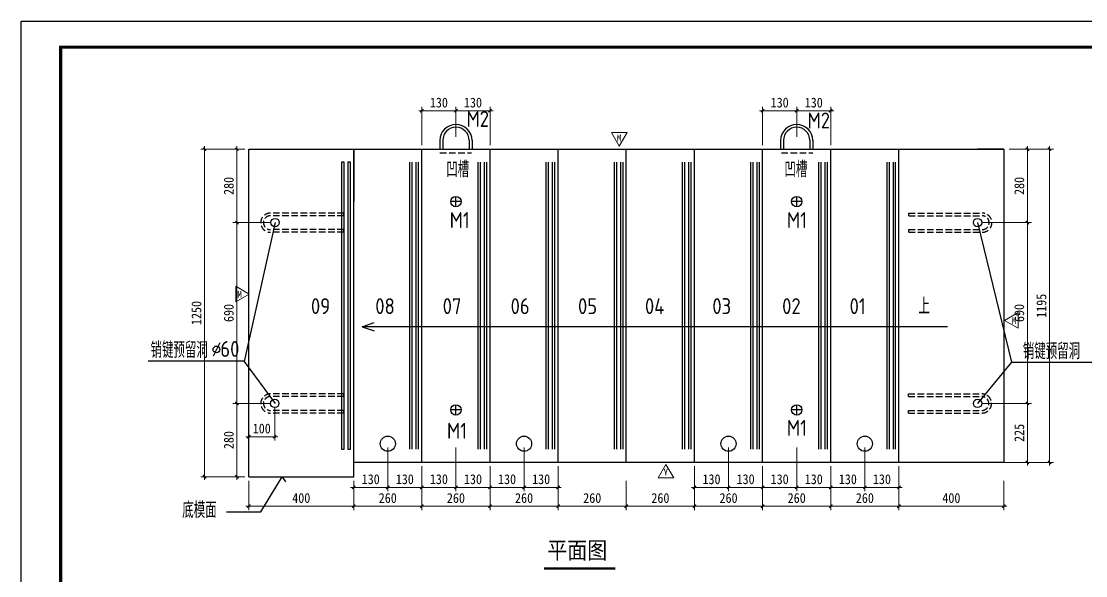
# Model space of a CAD drawing. Extents: x 102111 to 117918, y 52462 to 56917.
# Drawn here: x 102111 to 106171, y 54801 to 56917 of the extents above; entities that cross this region are included whole.
import ezdxf
from ezdxf.enums import TextEntityAlignment as Align

# ---------------------------------------------------------------- set-up
doc = ezdxf.new("R2010")
doc.units = 0
doc.header["$LTSCALE"] = 1000
doc.header["$MEASUREMENT"] = 0
doc.linetypes.add('ACAD_ISO10W100', pattern=[18, 12, -3, 0, -3])
doc.linetypes.add('DASH', pattern=[0.35, 0.25, -0.1])
for name, color, linetype in [('YZ-下划线', 1, 'ACAD_ISO10W100'), ('YZ-标题文字', 2, 'Continuous'), ('图框2', 1, 'Continuous'), ('图框线', 7, 'Continuous')]:
    doc.layers.add(name, color=color, linetype=linetype)
doc.styles.get("Standard").update_dxf_attribs({"font": 'gbenor.shx', "bigfont": 'gbcbig.shx'})
doc.styles.add('YZ-样式 1', font='', dxfattribs={"width": 0.85})
doc.styles.add('YZ-样式 2', font='simhei.ttf', dxfattribs={"width": 0.9})
doc.styles.add('图签-黑体', font='simhei.ttf')
doc.styles.get('YZ-样式 1').set_extended_font_data('SimSun')
doc.dimstyles.new('YZ-15', dxfattribs={"dimscale": 15, "dimtxt": 2.5, "dimasz": 0.8, "dimexe": 1, "dimexo": 1, "dimgap": 0.8, "dimtad": 1, "dimdec": 0, "dimzin": 1, "dimdsep": 46, "dimtxsty": 'YZ-样式 2', "dimblk": 'ARCHTICK', "dimcen": 250, "dimdle": 0.8, "dimclrd": 151, "dimclre": 151, "dimclrt": 7, "dimazin": 0, "dimtfac": 1, "dimtdec": 0, "dimtix": 1, "dimtmove": 2, "dimatfit": 2, "dimldrblk": 'ARCHTICK', "dimfxl": 20, "dimlwd": 9, "dimlwe": 9, "dimarcsym": 0})

# ---------------------------------------------------------------- blocks, each defined once
blk = doc.blocks.new('_ArchTick')
at = {"color": 0, "linetype": 'ByBlock', "const_width": 0.4}
blk.add_lwpolyline([(-0.5, -0.5), (0.5, 0.5)], dxfattribs=at)
blk = doc.blocks.new('*D225')
at = {"color": 151, "lineweight": 9, "transparency": 16777216}
for p, q in [((102933.2, 56440.7), (102933.2, 56136.7)), ((102963.6, 56428.7), (102918.2, 56428.7)), ((103063.6, 56148.7), (102918.2, 56148.7))]:
    blk.add_line(p, q, dxfattribs=at)
at = {"layer": 'Defpoints', "color": 0, "transparency": 16777216}
for p in [(102978.6, 56428.7), (102933.2, 56148.7), (103078.6, 56148.7)]:
    blk.add_point(p, dxfattribs=at)
at = {"color": 151, "lineweight": 9, "transparency": 16777216, "xscale": 12, "yscale": 12, "zscale": 12}
for p, rotation in [((102933.2, 56428.7), 90), ((102933.2, 56148.7), 270)]:
    blk.add_blockref('_ArchTick', p, dxfattribs=dict(at, rotation=rotation))
at = {"color": 7, "transparency": 16777216, "insert": (102902.3, 56288.7), "char_height": 37.5, "attachment_point": 5, "rotation": 90, "style": 'YZ-样式 2'}
blk.add_mtext('280', dxfattribs=at)
blk = doc.blocks.new('*D226')
at = {"color": 151, "lineweight": 9, "transparency": 16777216}
for p, q in [((102933.2, 55470.7), (102933.2, 55166.7)), ((103062.4, 55458.7), (102918.2, 55458.7)), ((102963.6, 55178.7), (102918.2, 55178.7))]:
    blk.add_line(p, q, dxfattribs=at)
at = {"layer": 'Defpoints', "color": 0, "transparency": 16777216}
for p in [(103077.4, 55458.7), (102933.2, 55178.7), (102978.6, 55178.7)]:
    blk.add_point(p, dxfattribs=at)
at = {"color": 151, "lineweight": 9, "transparency": 16777216, "xscale": 12, "yscale": 12, "zscale": 12}
for p, rotation in [((102933.2, 55458.7), 90), ((102933.2, 55178.7), 270)]:
    blk.add_blockref('_ArchTick', p, dxfattribs=dict(at, rotation=rotation))
at = {"color": 7, "transparency": 16777216, "insert": (102902.3, 55318.7), "char_height": 37.5, "attachment_point": 5, "rotation": 90, "style": 'YZ-样式 2'}
blk.add_mtext('280', dxfattribs=at)
blk = doc.blocks.new('*D201')
at = {"color": 151, "lineweight": 9, "transparency": 16777216}
for p, q in [((102933.2, 56160.7), (102933.2, 55446.7)), ((103063.6, 56148.7), (102918.2, 56148.7)), ((103062.4, 55458.7), (102918.2, 55458.7))]:
    blk.add_line(p, q, dxfattribs=at)
at = {"layer": 'Defpoints', "color": 0, "transparency": 16777216}
for p in [(103078.6, 56148.7), (102933.2, 55458.7), (103077.4, 55458.7)]:
    blk.add_point(p, dxfattribs=at)
at = {"color": 151, "lineweight": 9, "transparency": 16777216, "xscale": 12, "yscale": 12, "zscale": 12}
for p, rotation in [((102933.2, 56148.7), 90), ((102933.2, 55458.7), 270)]:
    blk.add_blockref('_ArchTick', p, dxfattribs=dict(at, rotation=rotation))
at = {"color": 7, "transparency": 16777216, "insert": (102902.3, 55803.7), "char_height": 37.5, "attachment_point": 5, "rotation": 90, "style": 'YZ-样式 2'}
blk.add_mtext('690', dxfattribs=at)
blk = doc.blocks.new('*D202')
at = {"color": 151, "lineweight": 9, "transparency": 16777216}
for p, q in [((102809.9, 56440.7), (102809.9, 55166.7)), ((102963.6, 56428.7), (102794.9, 56428.7)), ((102963.6, 55178.7), (102794.9, 55178.7))]:
    blk.add_line(p, q, dxfattribs=at)
at = {"layer": 'Defpoints', "color": 0, "transparency": 16777216}
for p in [(102978.6, 56428.7), (102809.9, 55178.7), (102978.6, 55178.7)]:
    blk.add_point(p, dxfattribs=at)
at = {"color": 151, "lineweight": 9, "transparency": 16777216, "xscale": 12, "yscale": 12, "zscale": 12}
for p, rotation in [((102809.9, 56428.7), 90), ((102809.9, 55178.7), 270)]:
    blk.add_blockref('_ArchTick', p, dxfattribs=dict(at, rotation=rotation))
at = {"color": 7, "transparency": 16777216, "insert": (102778.9, 55803.7), "char_height": 37.5, "attachment_point": 5, "rotation": 90, "style": 'YZ-样式 2'}
blk.add_mtext('1250', dxfattribs=at)
blk = doc.blocks.new('*D227')
at = {"color": 151, "lineweight": 9, "transparency": 16777216}
for p, q in [((102978.6, 55443.7), (102978.6, 55316.7)), ((103077.4, 55443.7), (103077.4, 55316.7)), ((103089.4, 55331.7), (102966.6, 55331.7))]:
    blk.add_line(p, q, dxfattribs=at)
at = {"layer": 'Defpoints', "color": 0, "transparency": 16777216}
for p in [(102978.6, 55458.7), (103077.4, 55458.7), (102978.6, 55331.7)]:
    blk.add_point(p, dxfattribs=at)
at = {"color": 151, "lineweight": 9, "transparency": 16777216, "xscale": 12, "yscale": 12, "zscale": 12, "rotation": 180}
blk.add_blockref('_ArchTick', (102978.6, 55331.7), dxfattribs=at)
at = {"color": 151, "lineweight": 9, "transparency": 16777216, "xscale": 12, "yscale": 12, "zscale": 12}
blk.add_blockref('_ArchTick', (103077.4, 55331.7), dxfattribs=at)
at = {"color": 7, "transparency": 16777216, "insert": (103028, 55362.7), "char_height": 37.5, "attachment_point": 5, "style": 'YZ-样式 2'}
blk.add_mtext('100', dxfattribs=at)
blk = doc.blocks.new('*D203')
at = {"color": 151, "lineweight": 9, "transparency": 16777216}
for p, q in [((105458.6, 55163.7), (105458.6, 55051.5)), ((105858.6, 55163.7), (105858.6, 55051.5)), ((105870.6, 55066.5), (105446.6, 55066.5))]:
    blk.add_line(p, q, dxfattribs=at)
at = {"layer": 'Defpoints', "color": 0, "transparency": 16777216}
for p in [(105458.6, 55178.7), (105858.6, 55178.7), (105458.6, 55066.5)]:
    blk.add_point(p, dxfattribs=at)
at = {"color": 151, "lineweight": 9, "transparency": 16777216, "xscale": 12, "yscale": 12, "zscale": 12, "rotation": 180}
blk.add_blockref('_ArchTick', (105458.6, 55066.5), dxfattribs=at)
at = {"color": 151, "lineweight": 9, "transparency": 16777216, "xscale": 12, "yscale": 12, "zscale": 12}
blk.add_blockref('_ArchTick', (105858.6, 55066.5), dxfattribs=at)
at = {"color": 7, "transparency": 16777216, "insert": (105658.6, 55097.5), "char_height": 37.5, "attachment_point": 5, "style": 'YZ-样式 2'}
blk.add_mtext('400', dxfattribs=at)
blk = doc.blocks.new('*D204')
at = {"color": 151, "lineweight": 9, "transparency": 16777216}
for p, q in [((105198.6, 55163.7), (105198.6, 55051.5)), ((105458.6, 55163.7), (105458.6, 55051.5)), ((105470.6, 55066.5), (105186.6, 55066.5))]:
    blk.add_line(p, q, dxfattribs=at)
at = {"layer": 'Defpoints', "color": 0, "transparency": 16777216}
for p in [(105198.6, 55178.7), (105458.6, 55178.7), (105198.6, 55066.5)]:
    blk.add_point(p, dxfattribs=at)
at = {"color": 151, "lineweight": 9, "transparency": 16777216, "xscale": 12, "yscale": 12, "zscale": 12, "rotation": 180}
blk.add_blockref('_ArchTick', (105198.6, 55066.5), dxfattribs=at)
at = {"color": 151, "lineweight": 9, "transparency": 16777216, "xscale": 12, "yscale": 12, "zscale": 12}
blk.add_blockref('_ArchTick', (105458.6, 55066.5), dxfattribs=at)
at = {"color": 7, "transparency": 16777216, "insert": (105328.6, 55097.5), "char_height": 37.5, "attachment_point": 5, "style": 'YZ-样式 2'}
blk.add_mtext('260', dxfattribs=at)
blk = doc.blocks.new('*D205')
at = {"color": 151, "lineweight": 9, "transparency": 16777216}
for p, q in [((104938.6, 55163.7), (104938.6, 55051.5)), ((105198.6, 55163.7), (105198.6, 55051.5)), ((105210.6, 55066.5), (104926.6, 55066.5))]:
    blk.add_line(p, q, dxfattribs=at)
at = {"layer": 'Defpoints', "color": 0, "transparency": 16777216}
for p in [(104938.6, 55178.7), (105198.6, 55178.7), (104938.6, 55066.5)]:
    blk.add_point(p, dxfattribs=at)
at = {"color": 151, "lineweight": 9, "transparency": 16777216, "xscale": 12, "yscale": 12, "zscale": 12, "rotation": 180}
blk.add_blockref('_ArchTick', (104938.6, 55066.5), dxfattribs=at)
at = {"color": 151, "lineweight": 9, "transparency": 16777216, "xscale": 12, "yscale": 12, "zscale": 12}
blk.add_blockref('_ArchTick', (105198.6, 55066.5), dxfattribs=at)
at = {"color": 7, "transparency": 16777216, "insert": (105068.6, 55097.5), "char_height": 37.5, "attachment_point": 5, "style": 'YZ-样式 2'}
blk.add_mtext('260', dxfattribs=at)
blk = doc.blocks.new('*D206')
at = {"color": 151, "lineweight": 9, "transparency": 16777216}
for p, q in [((104678.6, 55163.7), (104678.6, 55051.5)), ((104938.6, 55163.7), (104938.6, 55051.5)), ((104950.6, 55066.5), (104666.6, 55066.5))]:
    blk.add_line(p, q, dxfattribs=at)
at = {"layer": 'Defpoints', "color": 0, "transparency": 16777216}
for p in [(104678.6, 55178.7), (104938.6, 55178.7), (104678.6, 55066.5)]:
    blk.add_point(p, dxfattribs=at)
at = {"color": 151, "lineweight": 9, "transparency": 16777216, "xscale": 12, "yscale": 12, "zscale": 12, "rotation": 180}
blk.add_blockref('_ArchTick', (104678.6, 55066.5), dxfattribs=at)
at = {"color": 151, "lineweight": 9, "transparency": 16777216, "xscale": 12, "yscale": 12, "zscale": 12}
blk.add_blockref('_ArchTick', (104938.6, 55066.5), dxfattribs=at)
at = {"color": 7, "transparency": 16777216, "insert": (104808.6, 55097.5), "char_height": 37.5, "attachment_point": 5, "style": 'YZ-样式 2'}
blk.add_mtext('260', dxfattribs=at)
blk = doc.blocks.new('*D207')
at = {"color": 151, "lineweight": 9, "transparency": 16777216}
for p, q in [((104418.6, 55163.7), (104418.6, 55051.5)), ((104678.6, 55163.7), (104678.6, 55051.5)), ((104690.6, 55066.5), (104406.6, 55066.5))]:
    blk.add_line(p, q, dxfattribs=at)
at = {"layer": 'Defpoints', "color": 0, "transparency": 16777216}
for p in [(104418.6, 55178.7), (104678.6, 55178.7), (104418.6, 55066.5)]:
    blk.add_point(p, dxfattribs=at)
at = {"color": 151, "lineweight": 9, "transparency": 16777216, "xscale": 12, "yscale": 12, "zscale": 12, "rotation": 180}
blk.add_blockref('_ArchTick', (104418.6, 55066.5), dxfattribs=at)
at = {"color": 151, "lineweight": 9, "transparency": 16777216, "xscale": 12, "yscale": 12, "zscale": 12}
blk.add_blockref('_ArchTick', (104678.6, 55066.5), dxfattribs=at)
at = {"color": 7, "transparency": 16777216, "insert": (104548.6, 55097.5), "char_height": 37.5, "attachment_point": 5, "style": 'YZ-样式 2'}
blk.add_mtext('260', dxfattribs=at)
blk = doc.blocks.new('*D208')
at = {"color": 151, "lineweight": 9, "transparency": 16777216}
for p, q in [((104158.6, 55163.7), (104158.6, 55051.5)), ((104418.6, 55163.7), (104418.6, 55051.5)), ((104430.6, 55066.5), (104146.6, 55066.5))]:
    blk.add_line(p, q, dxfattribs=at)
at = {"layer": 'Defpoints', "color": 0, "transparency": 16777216}
for p in [(104158.6, 55178.7), (104418.6, 55178.7), (104158.6, 55066.5)]:
    blk.add_point(p, dxfattribs=at)
at = {"color": 151, "lineweight": 9, "transparency": 16777216, "xscale": 12, "yscale": 12, "zscale": 12, "rotation": 180}
blk.add_blockref('_ArchTick', (104158.6, 55066.5), dxfattribs=at)
at = {"color": 151, "lineweight": 9, "transparency": 16777216, "xscale": 12, "yscale": 12, "zscale": 12}
blk.add_blockref('_ArchTick', (104418.6, 55066.5), dxfattribs=at)
at = {"color": 7, "transparency": 16777216, "insert": (104288.6, 55097.5), "char_height": 37.5, "attachment_point": 5, "style": 'YZ-样式 2'}
blk.add_mtext('260', dxfattribs=at)
blk = doc.blocks.new('*D209')
at = {"color": 151, "lineweight": 9, "transparency": 16777216}
for p, q in [((103898.6, 55163.7), (103898.6, 55051.5)), ((104158.6, 55163.7), (104158.6, 55051.5)), ((104170.6, 55066.5), (103886.6, 55066.5))]:
    blk.add_line(p, q, dxfattribs=at)
at = {"layer": 'Defpoints', "color": 0, "transparency": 16777216}
for p in [(103898.6, 55178.7), (104158.6, 55178.7), (103898.6, 55066.5)]:
    blk.add_point(p, dxfattribs=at)
at = {"color": 151, "lineweight": 9, "transparency": 16777216, "xscale": 12, "yscale": 12, "zscale": 12, "rotation": 180}
blk.add_blockref('_ArchTick', (103898.6, 55066.5), dxfattribs=at)
at = {"color": 151, "lineweight": 9, "transparency": 16777216, "xscale": 12, "yscale": 12, "zscale": 12}
blk.add_blockref('_ArchTick', (104158.6, 55066.5), dxfattribs=at)
at = {"color": 7, "transparency": 16777216, "insert": (104028.6, 55097.5), "char_height": 37.5, "attachment_point": 5, "style": 'YZ-样式 2'}
blk.add_mtext('260', dxfattribs=at)
blk = doc.blocks.new('*D210')
at = {"color": 151, "lineweight": 9, "transparency": 16777216}
for p, q in [((103638.6, 55163.7), (103638.6, 55051.5)), ((103898.6, 55163.7), (103898.6, 55051.5)), ((103910.6, 55066.5), (103626.6, 55066.5))]:
    blk.add_line(p, q, dxfattribs=at)
at = {"layer": 'Defpoints', "color": 0, "transparency": 16777216}
for p in [(103638.6, 55178.7), (103898.6, 55178.7), (103638.6, 55066.5)]:
    blk.add_point(p, dxfattribs=at)
at = {"color": 151, "lineweight": 9, "transparency": 16777216, "xscale": 12, "yscale": 12, "zscale": 12, "rotation": 180}
blk.add_blockref('_ArchTick', (103638.6, 55066.5), dxfattribs=at)
at = {"color": 151, "lineweight": 9, "transparency": 16777216, "xscale": 12, "yscale": 12, "zscale": 12}
blk.add_blockref('_ArchTick', (103898.6, 55066.5), dxfattribs=at)
at = {"color": 7, "transparency": 16777216, "insert": (103768.6, 55097.5), "char_height": 37.5, "attachment_point": 5, "style": 'YZ-样式 2'}
blk.add_mtext('260', dxfattribs=at)
blk = doc.blocks.new('*D211')
at = {"color": 151, "lineweight": 9, "transparency": 16777216}
for p, q in [((103378.6, 55163.7), (103378.6, 55051.5)), ((103638.6, 55163.7), (103638.6, 55051.5)), ((103650.6, 55066.5), (103366.6, 55066.5))]:
    blk.add_line(p, q, dxfattribs=at)
at = {"layer": 'Defpoints', "color": 0, "transparency": 16777216}
for p in [(103378.6, 55178.7), (103638.6, 55178.7), (103378.6, 55066.5)]:
    blk.add_point(p, dxfattribs=at)
at = {"color": 151, "lineweight": 9, "transparency": 16777216, "xscale": 12, "yscale": 12, "zscale": 12, "rotation": 180}
blk.add_blockref('_ArchTick', (103378.6, 55066.5), dxfattribs=at)
at = {"color": 151, "lineweight": 9, "transparency": 16777216, "xscale": 12, "yscale": 12, "zscale": 12}
blk.add_blockref('_ArchTick', (103638.6, 55066.5), dxfattribs=at)
at = {"color": 7, "transparency": 16777216, "insert": (103508.6, 55097.5), "char_height": 37.5, "attachment_point": 5, "style": 'YZ-样式 2'}
blk.add_mtext('260', dxfattribs=at)
blk = doc.blocks.new('*D212')
at = {"color": 151, "lineweight": 9, "transparency": 16777216}
for p, q in [((102978.6, 55163.7), (102978.6, 55051.5)), ((103378.6, 55163.7), (103378.6, 55051.5)), ((103390.6, 55066.5), (102966.6, 55066.5))]:
    blk.add_line(p, q, dxfattribs=at)
at = {"layer": 'Defpoints', "color": 0, "transparency": 16777216}
for p in [(102978.6, 55178.7), (103378.6, 55178.7), (102978.6, 55066.5)]:
    blk.add_point(p, dxfattribs=at)
at = {"color": 151, "lineweight": 9, "transparency": 16777216, "xscale": 12, "yscale": 12, "zscale": 12, "rotation": 180}
blk.add_blockref('_ArchTick', (102978.6, 55066.5), dxfattribs=at)
at = {"color": 151, "lineweight": 9, "transparency": 16777216, "xscale": 12, "yscale": 12, "zscale": 12}
blk.add_blockref('_ArchTick', (103378.6, 55066.5), dxfattribs=at)
at = {"color": 7, "transparency": 16777216, "insert": (103178.6, 55097.5), "char_height": 37.5, "attachment_point": 5, "style": 'YZ-样式 2'}
blk.add_mtext('400', dxfattribs=at)
blk = doc.blocks.new('*D228')
at = {"color": 151, "lineweight": 9, "transparency": 16777216}
for p, q in [((103508.6, 55289.9), (103508.6, 55123.3)), ((103378.6, 55163.7), (103378.6, 55123.3)), ((103366.6, 55138.3), (103520.6, 55138.3))]:
    blk.add_line(p, q, dxfattribs=at)
at = {"layer": 'Defpoints', "color": 0, "transparency": 16777216}
for p in [(103508.6, 55304.9), (103378.6, 55178.7), (103508.6, 55138.3)]:
    blk.add_point(p, dxfattribs=at)
at = {"color": 151, "lineweight": 9, "transparency": 16777216, "xscale": 12, "yscale": 12, "zscale": 12, "rotation": 180}
blk.add_blockref('_ArchTick', (103378.6, 55138.3), dxfattribs=at)
at = {"color": 151, "lineweight": 9, "transparency": 16777216, "xscale": 12, "yscale": 12, "zscale": 12}
blk.add_blockref('_ArchTick', (103508.6, 55138.3), dxfattribs=at)
at = {"color": 7, "transparency": 16777216, "insert": (103443.6, 55169.2), "char_height": 37.5, "attachment_point": 5, "style": 'YZ-样式 2'}
blk.add_mtext('130', dxfattribs=at)
blk = doc.blocks.new('*D229')
at = {"color": 151, "lineweight": 9, "transparency": 16777216}
for p, q in [((103508.6, 55289.9), (103508.6, 55123.3)), ((103638.6, 55218.7), (103638.6, 55123.3)), ((103496.6, 55138.3), (103650.6, 55138.3))]:
    blk.add_line(p, q, dxfattribs=at)
at = {"layer": 'Defpoints', "color": 0, "transparency": 16777216}
for p in [(103508.6, 55304.9), (103638.6, 55233.7), (103638.6, 55138.3)]:
    blk.add_point(p, dxfattribs=at)
at = {"color": 151, "lineweight": 9, "transparency": 16777216, "xscale": 12, "yscale": 12, "zscale": 12, "rotation": 180}
blk.add_blockref('_ArchTick', (103508.6, 55138.3), dxfattribs=at)
at = {"color": 151, "lineweight": 9, "transparency": 16777216, "xscale": 12, "yscale": 12, "zscale": 12}
blk.add_blockref('_ArchTick', (103638.6, 55138.3), dxfattribs=at)
at = {"color": 7, "transparency": 16777216, "insert": (103573.6, 55169.2), "char_height": 37.5, "attachment_point": 5, "style": 'YZ-样式 2'}
blk.add_mtext('130', dxfattribs=at)
blk = doc.blocks.new('*D213')
at = {"color": 151, "lineweight": 9, "transparency": 16777216}
for p, q in [((103768.6, 55289.9), (103768.6, 55123.3)), ((103638.6, 55218.7), (103638.6, 55123.3)), ((103626.6, 55138.3), (103780.6, 55138.3))]:
    blk.add_line(p, q, dxfattribs=at)
at = {"layer": 'Defpoints', "color": 0, "transparency": 16777216}
for p in [(103768.6, 55304.9), (103638.6, 55233.7), (103768.6, 55138.3)]:
    blk.add_point(p, dxfattribs=at)
at = {"color": 151, "lineweight": 9, "transparency": 16777216, "xscale": 12, "yscale": 12, "zscale": 12, "rotation": 180}
blk.add_blockref('_ArchTick', (103638.6, 55138.3), dxfattribs=at)
at = {"color": 151, "lineweight": 9, "transparency": 16777216, "xscale": 12, "yscale": 12, "zscale": 12}
blk.add_blockref('_ArchTick', (103768.6, 55138.3), dxfattribs=at)
at = {"color": 7, "transparency": 16777216, "insert": (103703.6, 55169.2), "char_height": 37.5, "attachment_point": 5, "style": 'YZ-样式 2'}
blk.add_mtext('130', dxfattribs=at)
blk = doc.blocks.new('*D214')
at = {"color": 151, "lineweight": 9, "transparency": 16777216}
for p, q in [((103768.6, 55289.9), (103768.6, 55123.3)), ((103898.6, 55218.7), (103898.6, 55123.3)), ((103756.6, 55138.3), (103910.6, 55138.3))]:
    blk.add_line(p, q, dxfattribs=at)
at = {"layer": 'Defpoints', "color": 0, "transparency": 16777216}
for p in [(103768.6, 55304.9), (103898.6, 55233.7), (103898.6, 55138.3)]:
    blk.add_point(p, dxfattribs=at)
at = {"color": 151, "lineweight": 9, "transparency": 16777216, "xscale": 12, "yscale": 12, "zscale": 12, "rotation": 180}
blk.add_blockref('_ArchTick', (103768.6, 55138.3), dxfattribs=at)
at = {"color": 151, "lineweight": 9, "transparency": 16777216, "xscale": 12, "yscale": 12, "zscale": 12}
blk.add_blockref('_ArchTick', (103898.6, 55138.3), dxfattribs=at)
at = {"color": 7, "transparency": 16777216, "insert": (103833.6, 55169.2), "char_height": 37.5, "attachment_point": 5, "style": 'YZ-样式 2'}
blk.add_mtext('130', dxfattribs=at)
blk = doc.blocks.new('*D215')
at = {"color": 151, "lineweight": 9, "transparency": 16777216}
for p, q in [((104028.6, 55289.9), (104028.6, 55123.3)), ((103898.6, 55218.7), (103898.6, 55123.3)), ((103886.6, 55138.3), (104040.6, 55138.3))]:
    blk.add_line(p, q, dxfattribs=at)
at = {"layer": 'Defpoints', "color": 0, "transparency": 16777216}
for p in [(104028.6, 55304.9), (103898.6, 55233.7), (104028.6, 55138.3)]:
    blk.add_point(p, dxfattribs=at)
at = {"color": 151, "lineweight": 9, "transparency": 16777216, "xscale": 12, "yscale": 12, "zscale": 12, "rotation": 180}
blk.add_blockref('_ArchTick', (103898.6, 55138.3), dxfattribs=at)
at = {"color": 151, "lineweight": 9, "transparency": 16777216, "xscale": 12, "yscale": 12, "zscale": 12}
blk.add_blockref('_ArchTick', (104028.6, 55138.3), dxfattribs=at)
at = {"color": 7, "transparency": 16777216, "insert": (103963.6, 55169.2), "char_height": 37.5, "attachment_point": 5, "style": 'YZ-样式 2'}
blk.add_mtext('130', dxfattribs=at)
blk = doc.blocks.new('*D216')
at = {"color": 151, "lineweight": 9, "transparency": 16777216}
for p, q in [((104028.6, 55289.9), (104028.6, 55123.3)), ((104158.6, 55218.7), (104158.6, 55123.3)), ((104016.6, 55138.3), (104170.6, 55138.3))]:
    blk.add_line(p, q, dxfattribs=at)
at = {"layer": 'Defpoints', "color": 0, "transparency": 16777216}
for p in [(104028.6, 55304.9), (104158.6, 55233.7), (104158.6, 55138.3)]:
    blk.add_point(p, dxfattribs=at)
at = {"color": 151, "lineweight": 9, "transparency": 16777216, "xscale": 12, "yscale": 12, "zscale": 12, "rotation": 180}
blk.add_blockref('_ArchTick', (104028.6, 55138.3), dxfattribs=at)
at = {"color": 151, "lineweight": 9, "transparency": 16777216, "xscale": 12, "yscale": 12, "zscale": 12}
blk.add_blockref('_ArchTick', (104158.6, 55138.3), dxfattribs=at)
at = {"color": 7, "transparency": 16777216, "insert": (104093.6, 55169.2), "char_height": 37.5, "attachment_point": 5, "style": 'YZ-样式 2'}
blk.add_mtext('130', dxfattribs=at)
blk = doc.blocks.new('*D217')
at = {"color": 151, "lineweight": 9, "transparency": 16777216}
for p, q in [((104808.6, 55289.9), (104808.6, 55123.3)), ((104678.6, 55218.7), (104678.6, 55123.3)), ((104666.6, 55138.3), (104820.6, 55138.3))]:
    blk.add_line(p, q, dxfattribs=at)
at = {"layer": 'Defpoints', "color": 0, "transparency": 16777216}
for p in [(104808.6, 55304.9), (104678.6, 55233.7), (104808.6, 55138.3)]:
    blk.add_point(p, dxfattribs=at)
at = {"color": 151, "lineweight": 9, "transparency": 16777216, "xscale": 12, "yscale": 12, "zscale": 12, "rotation": 180}
blk.add_blockref('_ArchTick', (104678.6, 55138.3), dxfattribs=at)
at = {"color": 151, "lineweight": 9, "transparency": 16777216, "xscale": 12, "yscale": 12, "zscale": 12}
blk.add_blockref('_ArchTick', (104808.6, 55138.3), dxfattribs=at)
at = {"color": 7, "transparency": 16777216, "insert": (104743.6, 55169.2), "char_height": 37.5, "attachment_point": 5, "style": 'YZ-样式 2'}
blk.add_mtext('130', dxfattribs=at)
blk = doc.blocks.new('*D218')
at = {"color": 151, "lineweight": 9, "transparency": 16777216}
for p, q in [((104808.6, 55289.9), (104808.6, 55123.3)), ((104938.6, 55218.7), (104938.6, 55123.3)), ((104796.6, 55138.3), (104950.6, 55138.3))]:
    blk.add_line(p, q, dxfattribs=at)
at = {"layer": 'Defpoints', "color": 0, "transparency": 16777216}
for p in [(104808.6, 55304.9), (104938.6, 55233.7), (104938.6, 55138.3)]:
    blk.add_point(p, dxfattribs=at)
at = {"color": 151, "lineweight": 9, "transparency": 16777216, "xscale": 12, "yscale": 12, "zscale": 12, "rotation": 180}
blk.add_blockref('_ArchTick', (104808.6, 55138.3), dxfattribs=at)
at = {"color": 151, "lineweight": 9, "transparency": 16777216, "xscale": 12, "yscale": 12, "zscale": 12}
blk.add_blockref('_ArchTick', (104938.6, 55138.3), dxfattribs=at)
at = {"color": 7, "transparency": 16777216, "insert": (104873.6, 55169.2), "char_height": 37.5, "attachment_point": 5, "style": 'YZ-样式 2'}
blk.add_mtext('130', dxfattribs=at)
blk = doc.blocks.new('*D219')
at = {"color": 151, "lineweight": 9, "transparency": 16777216}
for p, q in [((105068.6, 55289.9), (105068.6, 55123.3)), ((104938.6, 55218.7), (104938.6, 55123.3)), ((104926.6, 55138.3), (105080.6, 55138.3))]:
    blk.add_line(p, q, dxfattribs=at)
at = {"layer": 'Defpoints', "color": 0, "transparency": 16777216}
for p in [(105068.6, 55304.9), (104938.6, 55233.7), (105068.6, 55138.3)]:
    blk.add_point(p, dxfattribs=at)
at = {"color": 151, "lineweight": 9, "transparency": 16777216, "xscale": 12, "yscale": 12, "zscale": 12, "rotation": 180}
blk.add_blockref('_ArchTick', (104938.6, 55138.3), dxfattribs=at)
at = {"color": 151, "lineweight": 9, "transparency": 16777216, "xscale": 12, "yscale": 12, "zscale": 12}
blk.add_blockref('_ArchTick', (105068.6, 55138.3), dxfattribs=at)
at = {"color": 7, "transparency": 16777216, "insert": (105003.6, 55169.2), "char_height": 37.5, "attachment_point": 5, "style": 'YZ-样式 2'}
blk.add_mtext('130', dxfattribs=at)
blk = doc.blocks.new('*D220')
at = {"color": 151, "lineweight": 9, "transparency": 16777216}
for p, q in [((105068.6, 55289.9), (105068.6, 55123.3)), ((105198.6, 55218.7), (105198.6, 55123.3)), ((105056.6, 55138.3), (105210.6, 55138.3))]:
    blk.add_line(p, q, dxfattribs=at)
at = {"layer": 'Defpoints', "color": 0, "transparency": 16777216}
for p in [(105068.6, 55304.9), (105198.6, 55233.7), (105198.6, 55138.3)]:
    blk.add_point(p, dxfattribs=at)
at = {"color": 151, "lineweight": 9, "transparency": 16777216, "xscale": 12, "yscale": 12, "zscale": 12, "rotation": 180}
blk.add_blockref('_ArchTick', (105068.6, 55138.3), dxfattribs=at)
at = {"color": 151, "lineweight": 9, "transparency": 16777216, "xscale": 12, "yscale": 12, "zscale": 12}
blk.add_blockref('_ArchTick', (105198.6, 55138.3), dxfattribs=at)
at = {"color": 7, "transparency": 16777216, "insert": (105133.6, 55169.2), "char_height": 37.5, "attachment_point": 5, "style": 'YZ-样式 2'}
blk.add_mtext('130', dxfattribs=at)
blk = doc.blocks.new('*D221')
at = {"color": 151, "lineweight": 9, "transparency": 16777216}
for p, q in [((105328.6, 55289.9), (105328.6, 55123.3)), ((105198.6, 55218.7), (105198.6, 55123.3)), ((105186.6, 55138.3), (105340.6, 55138.3))]:
    blk.add_line(p, q, dxfattribs=at)
at = {"layer": 'Defpoints', "color": 0, "transparency": 16777216}
for p in [(105328.6, 55304.9), (105198.6, 55233.7), (105328.6, 55138.3)]:
    blk.add_point(p, dxfattribs=at)
at = {"color": 151, "lineweight": 9, "transparency": 16777216, "xscale": 12, "yscale": 12, "zscale": 12, "rotation": 180}
blk.add_blockref('_ArchTick', (105198.6, 55138.3), dxfattribs=at)
at = {"color": 151, "lineweight": 9, "transparency": 16777216, "xscale": 12, "yscale": 12, "zscale": 12}
blk.add_blockref('_ArchTick', (105328.6, 55138.3), dxfattribs=at)
at = {"color": 7, "transparency": 16777216, "insert": (105263.6, 55169.2), "char_height": 37.5, "attachment_point": 5, "style": 'YZ-样式 2'}
blk.add_mtext('130', dxfattribs=at)
blk = doc.blocks.new('*D222')
at = {"color": 151, "lineweight": 9, "transparency": 16777216}
for p, q in [((105328.6, 55289.9), (105328.6, 55123.3)), ((105458.6, 55218.7), (105458.6, 55123.3)), ((105316.6, 55138.3), (105470.6, 55138.3))]:
    blk.add_line(p, q, dxfattribs=at)
at = {"layer": 'Defpoints', "color": 0, "transparency": 16777216}
for p in [(105328.6, 55304.9), (105458.6, 55233.7), (105458.6, 55138.3)]:
    blk.add_point(p, dxfattribs=at)
at = {"color": 151, "lineweight": 9, "transparency": 16777216, "xscale": 12, "yscale": 12, "zscale": 12, "rotation": 180}
blk.add_blockref('_ArchTick', (105328.6, 55138.3), dxfattribs=at)
at = {"color": 151, "lineweight": 9, "transparency": 16777216, "xscale": 12, "yscale": 12, "zscale": 12}
blk.add_blockref('_ArchTick', (105458.6, 55138.3), dxfattribs=at)
at = {"color": 7, "transparency": 16777216, "insert": (105393.6, 55169.2), "char_height": 37.5, "attachment_point": 5, "style": 'YZ-样式 2'}
blk.add_mtext('130', dxfattribs=at)
blk = doc.blocks.new('*D230')
at = {"color": 151, "lineweight": 9, "transparency": 16777216}
for p, q in [((103780.6, 56575.6), (103626.6, 56575.6)), ((103638.6, 56443.7), (103638.6, 56590.6)), ((103768.6, 56477.7), (103768.6, 56590.6))]:
    blk.add_line(p, q, dxfattribs=at)
at = {"layer": 'Defpoints', "color": 0, "transparency": 16777216}
for p in [(103638.6, 56575.6), (103768.6, 56462.7), (103638.6, 56428.7)]:
    blk.add_point(p, dxfattribs=at)
at = {"color": 151, "lineweight": 9, "transparency": 16777216, "xscale": 12, "yscale": 12, "zscale": 12, "rotation": 180}
blk.add_blockref('_ArchTick', (103638.6, 56575.6), dxfattribs=at)
at = {"color": 151, "lineweight": 9, "transparency": 16777216, "xscale": 12, "yscale": 12, "zscale": 12}
blk.add_blockref('_ArchTick', (103768.6, 56575.6), dxfattribs=at)
at = {"color": 7, "transparency": 16777216, "insert": (103703.6, 56606.5), "char_height": 37.5, "attachment_point": 5, "style": 'YZ-样式 2'}
blk.add_mtext('130', dxfattribs=at)
blk = doc.blocks.new('*D231')
at = {"color": 151, "lineweight": 9, "transparency": 16777216}
for p, q in [((103756.6, 56575.6), (103910.6, 56575.6)), ((103768.6, 56475.6), (103768.6, 56590.6)), ((103898.6, 56443.7), (103898.6, 56590.6))]:
    blk.add_line(p, q, dxfattribs=at)
at = {"layer": 'Defpoints', "color": 0, "transparency": 16777216}
for p in [(103898.6, 56575.6), (103768.6, 56460.6), (103898.6, 56428.7)]:
    blk.add_point(p, dxfattribs=at)
at = {"color": 151, "lineweight": 9, "transparency": 16777216, "xscale": 12, "yscale": 12, "zscale": 12, "rotation": 180}
blk.add_blockref('_ArchTick', (103768.6, 56575.6), dxfattribs=at)
at = {"color": 151, "lineweight": 9, "transparency": 16777216, "xscale": 12, "yscale": 12, "zscale": 12}
blk.add_blockref('_ArchTick', (103898.6, 56575.6), dxfattribs=at)
at = {"color": 7, "transparency": 16777216, "insert": (103833.6, 56606.5), "char_height": 37.5, "attachment_point": 5, "style": 'YZ-样式 2'}
blk.add_mtext('130', dxfattribs=at)
blk = doc.blocks.new('*D223')
at = {"color": 151, "lineweight": 9, "transparency": 16777216}
for p, q in [((105080.6, 56575.6), (104926.6, 56575.6)), ((104938.6, 56443.7), (104938.6, 56590.6)), ((105068.6, 56477.7), (105068.6, 56590.6))]:
    blk.add_line(p, q, dxfattribs=at)
at = {"layer": 'Defpoints', "color": 0, "transparency": 16777216}
for p in [(104938.6, 56575.6), (105068.6, 56462.7), (104938.6, 56428.7)]:
    blk.add_point(p, dxfattribs=at)
at = {"color": 151, "lineweight": 9, "transparency": 16777216, "xscale": 12, "yscale": 12, "zscale": 12, "rotation": 180}
blk.add_blockref('_ArchTick', (104938.6, 56575.6), dxfattribs=at)
at = {"color": 151, "lineweight": 9, "transparency": 16777216, "xscale": 12, "yscale": 12, "zscale": 12}
blk.add_blockref('_ArchTick', (105068.6, 56575.6), dxfattribs=at)
at = {"color": 7, "transparency": 16777216, "insert": (105003.6, 56606.5), "char_height": 37.5, "attachment_point": 5, "style": 'YZ-样式 2'}
blk.add_mtext('130', dxfattribs=at)
blk = doc.blocks.new('*D224')
at = {"color": 151, "lineweight": 9, "transparency": 16777216}
for p, q in [((105056.6, 56575.6), (105210.6, 56575.6)), ((105068.6, 56475.6), (105068.6, 56590.6)), ((105198.6, 56443.7), (105198.6, 56590.6))]:
    blk.add_line(p, q, dxfattribs=at)
at = {"layer": 'Defpoints', "color": 0, "transparency": 16777216}
for p in [(105198.6, 56575.6), (105068.6, 56460.6), (105198.6, 56428.7)]:
    blk.add_point(p, dxfattribs=at)
at = {"color": 151, "lineweight": 9, "transparency": 16777216, "xscale": 12, "yscale": 12, "zscale": 12, "rotation": 180}
blk.add_blockref('_ArchTick', (105068.6, 56575.6), dxfattribs=at)
at = {"color": 151, "lineweight": 9, "transparency": 16777216, "xscale": 12, "yscale": 12, "zscale": 12}
blk.add_blockref('_ArchTick', (105198.6, 56575.6), dxfattribs=at)
at = {"color": 7, "transparency": 16777216, "insert": (105133.6, 56606.5), "char_height": 37.5, "attachment_point": 5, "style": 'YZ-样式 2'}
blk.add_mtext('130', dxfattribs=at)
blk = doc.blocks.new('*D232')
at = {"color": 151, "lineweight": 9, "transparency": 16777216}
for p, q in [((105948.6, 56136.7), (105948.6, 56440.7)), ((105879.3, 56428.7), (105963.6, 56428.7)), ((105773.6, 56148.7), (105963.6, 56148.7))]:
    blk.add_line(p, q, dxfattribs=at)
at = {"layer": 'Defpoints', "color": 0, "transparency": 16777216}
for p in [(105864.3, 56428.7), (105948.6, 56428.7), (105758.6, 56148.7)]:
    blk.add_point(p, dxfattribs=at)
at = {"color": 151, "lineweight": 9, "transparency": 16777216, "xscale": 12, "yscale": 12, "zscale": 12}
for p, rotation in [((105948.6, 56428.7), 90), ((105948.6, 56148.7), 270)]:
    blk.add_blockref('_ArchTick', p, dxfattribs=dict(at, rotation=rotation))
at = {"color": 7, "transparency": 16777216, "insert": (105917.7, 56288.7), "char_height": 37.5, "attachment_point": 5, "rotation": 90, "style": 'YZ-样式 2'}
blk.add_mtext('280', dxfattribs=at)
blk = doc.blocks.new('*D233')
at = {"color": 151, "lineweight": 9, "transparency": 16777216}
for p, q in [((105948.6, 56160.7), (105948.6, 55446.7)), ((105773.6, 56148.7), (105963.6, 56148.7)), ((105773.6, 55458.7), (105963.6, 55458.7))]:
    blk.add_line(p, q, dxfattribs=at)
at = {"layer": 'Defpoints', "color": 0, "transparency": 16777216}
for p in [(105758.6, 56148.7), (105758.6, 55458.7), (105948.6, 55458.7)]:
    blk.add_point(p, dxfattribs=at)
at = {"color": 151, "lineweight": 9, "transparency": 16777216, "xscale": 12, "yscale": 12, "zscale": 12}
for p, rotation in [((105948.6, 56148.7), 90), ((105948.6, 55458.7), 270)]:
    blk.add_blockref('_ArchTick', p, dxfattribs=dict(at, rotation=rotation))
at = {"color": 7, "transparency": 16777216, "insert": (105917.7, 55803.7), "char_height": 37.5, "attachment_point": 5, "rotation": 90, "style": 'YZ-样式 2'}
blk.add_mtext('690', dxfattribs=at)
blk = doc.blocks.new('*D234')
at = {"color": 151, "lineweight": 9, "transparency": 16777216}
for p, q in [((105948.6, 55470.7), (105948.6, 55221.7)), ((105773.6, 55458.7), (105963.6, 55458.7)), ((105773.6, 55233.7), (105963.6, 55233.7))]:
    blk.add_line(p, q, dxfattribs=at)
at = {"layer": 'Defpoints', "color": 0, "transparency": 16777216}
for p in [(105758.6, 55458.7), (105758.6, 55233.7), (105948.6, 55233.7)]:
    blk.add_point(p, dxfattribs=at)
at = {"color": 151, "lineweight": 9, "transparency": 16777216, "xscale": 12, "yscale": 12, "zscale": 12}
for p, rotation in [((105948.6, 55458.7), 90), ((105948.6, 55233.7), 270)]:
    blk.add_blockref('_ArchTick', p, dxfattribs=dict(at, rotation=rotation))
at = {"color": 7, "transparency": 16777216, "insert": (105917.9, 55346.2), "char_height": 37.5, "attachment_point": 5, "rotation": 90, "style": 'YZ-样式 2'}
blk.add_mtext('225', dxfattribs=at)
blk = doc.blocks.new('*D235')
at = {"color": 151, "lineweight": 9, "transparency": 16777216}
for p, q in [((106033, 56440.7), (106033, 55221.7)), ((105879.3, 56428.7), (106048, 56428.7)), ((105873.6, 55233.7), (106048, 55233.7))]:
    blk.add_line(p, q, dxfattribs=at)
at = {"layer": 'Defpoints', "color": 0, "transparency": 16777216}
for p in [(105864.3, 56428.7), (105858.6, 55233.7), (106033, 55233.7)]:
    blk.add_point(p, dxfattribs=at)
at = {"color": 151, "lineweight": 9, "transparency": 16777216, "xscale": 12, "yscale": 12, "zscale": 12}
for p, rotation in [((106033, 56428.7), 90), ((106033, 55233.7), 270)]:
    blk.add_blockref('_ArchTick', p, dxfattribs=dict(at, rotation=rotation))
at = {"color": 7, "transparency": 16777216, "insert": (106002.3, 55831.2), "char_height": 37.5, "attachment_point": 5, "rotation": 90, "style": 'YZ-样式 2'}
blk.add_mtext('1195', dxfattribs=at)

msp = doc.modelspace()

# ---------------------------------------------------------------- linework, layer by layer
for p, q in [((103706.6, 56462.7), (103706.6, 56428.7)), ((103718.6, 56462.7), (103718.6, 56428.7)), ((103818.6, 56462.7), (103818.6, 56428.7)), ((103830.6, 56462.7), (103830.6, 56428.7)), ((105006.6, 56462.7), (105006.6, 56428.7)), ((105018.6, 56462.7), (105018.6, 56428.7)), ((105118.6, 56462.7), (105118.6, 56428.7)), ((105130.6, 56462.7), (105130.6, 56428.7)), ((102978.6, 55178.7), (102978.6, 56428.7)), ((102978.6, 56428.7), (105858.6, 56428.7)), ((103378.6, 55178.7), (103378.6, 56428.7)), ((103378.6, 56428.7), (103508.6, 56428.7)), ((103378.6, 56428.7), (103378.6, 56228.7)), ((103638.6, 55233.7), (103638.6, 56428.7)), ((103898.6, 55233.7), (103898.6, 56428.7)), ((104158.6, 55233.7), (104158.6, 56428.7)), ((104418.6, 55233.7), (104418.6, 56428.7)), ((104678.6, 55233.7), (104678.6, 56428.7)), ((104938.6, 55233.7), (104938.6, 56428.7)), ((105198.6, 55233.7), (105198.6, 56428.7)), ((105458.6, 55233.7), (105458.6, 56428.7)), ((105858.6, 56428.7), (105758.6, 56428.7)), ((105858.6, 56428.7), (105858.6, 55233.7)), ((103341.9, 56378.7), (103331.9, 56378.7)), ((103331.9, 56378.7), (103331.9, 55283.7)), ((103341.9, 55283.7), (103341.9, 56378.7)), ((103366, 56378.7), (103356, 56378.7)), ((103356, 56378.7), (103356, 55283.7)), ((103366, 55283.7), (103366, 56378.7)), ((103591.9, 56378.7), (103591.9, 55283.7)), ((103601.9, 55283.7), (103601.9, 56378.7)), ((103616, 56378.7), (103616, 55283.7)), ((103626, 55283.7), (103626, 56378.7)), ((103851.9, 56378.7), (103851.9, 55283.7)), ((103861.9, 55283.7), (103861.9, 56378.7)), ((103876, 56378.7), (103876, 55283.7)), ((103886, 55283.7), (103886, 56378.7)), ((104111.9, 56378.7), (104111.9, 55283.7)), ((104121.9, 55283.7), (104121.9, 56378.7)), ((104136, 56378.7), (104136, 55283.7)), ((104146, 55283.7), (104146, 56378.7)), ((104371.9, 56378.7), (104371.9, 55283.7)), ((104381.9, 55283.7), (104381.9, 56378.7)), ((104396, 56378.7), (104396, 55283.7)), ((104406, 55283.7), (104406, 56378.7)), ((104631.9, 56378.7), (104631.9, 55283.7)), ((104641.9, 55283.7), (104641.9, 56378.7)), ((104656, 56378.7), (104656, 55283.7)), ((104666, 55283.7), (104666, 56378.7)), ((104891.9, 56378.7), (104891.9, 55283.7)), ((104901.9, 55283.7), (104901.9, 56378.7)), ((104916, 56378.7), (104916, 55283.7)), ((104926, 55283.7), (104926, 56378.7)), ((105151.9, 56378.7), (105151.9, 55283.7)), ((105161.9, 55283.7), (105161.9, 56378.7)), ((105176, 56378.7), (105176, 55283.7)), ((105186, 55283.7), (105186, 56378.7)), ((105411.9, 56378.7), (105411.9, 55283.7)), ((105421.9, 55283.7), (105421.9, 56378.7)), ((105436, 56378.7), (105436, 55283.7)), ((105446, 55283.7), (105446, 56378.7)), ((103768.6, 56209), (103768.6, 56248.4)), ((105068.6, 56209), (105068.6, 56248.4)), ((103788.3, 56228.7), (103748.8, 56228.7)), ((105088.3, 56228.7), (105048.8, 56228.7)), ((103341.1, 56174.9), (103341.1, 56184.9)), ((105496, 56174.9), (105496, 56184.9)), ((103078.6, 56148.7), (102960.2, 55618.7)), ((103341.1, 56111.9), (103341.1, 56121.9)), ((105496, 56111.9), (105496, 56121.9)), ((105758.6, 56148.7), (105887.8, 55615.5)), ((103411.3, 55751.5), (103456.4, 55767.6)), ((105643.2, 55751.5), (103411.3, 55751.5)), ((103411.3, 55751.5), (103456.4, 55735.3)), ((102867.9, 55690.2), (102842.4, 55638.4)), ((102959.2, 55620.2), (102594.2, 55620.2)), ((102960.2, 55618.7), (103078.6, 55458.7)), ((105887.8, 55615.5), (105758.6, 55458.7)), ((105887.8, 55615.5), (106398.1, 55615.5)), ((103341.1, 55484.9), (103341.1, 55494.9)), ((105494.8, 55484.9), (105494.8, 55494.9)), ((103341.1, 55421.9), (103341.1, 55431.9)), ((103378.6, 55233.7), (103378.6, 55433.7)), ((103788.3, 55433.7), (103748.8, 55433.7)), ((103768.6, 55414), (103768.6, 55453.4)), ((105088.3, 55433.7), (105048.8, 55433.7)), ((105068.6, 55414), (105068.6, 55453.4)), ((105494.8, 55421.9), (105494.8, 55431.9)), ((103331.9, 55283.7), (103341.9, 55283.7)), ((103356, 55283.7), (103366, 55283.7)), ((105858.6, 55233.7), (103378.6, 55233.7)), ((102978.6, 55178.7), (103378.6, 55178.7)), ((102978.6, 55178.7), (103078.6, 55178.7)), ((103023.8, 55045.3), (103105.2, 55178.7)), ((103105.2, 55178.7), (103119.1, 55159.5)), ((102893.6, 55045.3), (103023.8, 55045.3))]:
    msp.add_line(p, q)
at = {"linetype": 'DASH', "lineweight": 30, "ltscale": 0.1}
for p, q in [((103707.5, 56415.1), (103827.6, 56415.1)), ((105010.1, 56415.1), (105130.2, 56415.1))]:
    msp.add_line(p, q, dxfattribs=at)
at = {"linetype": 'DASH', "ltscale": 0.1}
for p, q in [((103341.1, 56184.9), (103061.1, 56184.9)), ((103341.1, 56174.9), (103061.1, 56174.9)), ((105496, 56184.9), (105776, 56184.9)), ((105496, 56174.9), (105776, 56174.9)), ((103341.1, 56121.9), (103061.1, 56121.9)), ((105496, 56121.9), (105776, 56121.9)), ((103341.1, 56111.9), (103061.1, 56111.9)), ((105496, 56111.9), (105776, 56111.9)), ((103341.1, 55494.9), (103061.1, 55494.9)), ((103341.1, 55484.9), (103061.1, 55484.9)), ((105494.8, 55494.9), (105774.8, 55494.9)), ((105494.8, 55484.9), (105774.8, 55484.9)), ((103341.1, 55431.9), (103061.1, 55431.9)), ((105494.8, 55431.9), (105774.8, 55431.9)), ((103341.1, 55421.9), (103061.1, 55421.9)), ((105494.8, 55421.9), (105774.8, 55421.9))]:
    msp.add_line(p, q, dxfattribs=at)
at = {"color": 1, "lineweight": 13}
for points in [[(104391.7, 56441), (104361.8, 56492.7), (104421.5, 56492.7)], [(102980.3, 55875.7), (102928.6, 55905.5), (102928.6, 55845.8)], [(105861.7, 55775.5), (105913.4, 55805.4), (105913.4, 55745.7)], [(104569.6, 55226.2), (104539.7, 55174.5), (104599.4, 55174.5)]]:
    msp.add_lwpolyline(points, close=True, dxfattribs=at)
for centre, radius in [((103768.6, 56228.7), 19.7), ((105068.6, 56228.7), 19.7), ((103078.6, 56148.7), 16.1), ((105758.6, 56148.7), 16.1), ((102855, 55664.7), 12.9), ((103077.4, 55458.7), 16.1), ((105758.6, 55458.7), 16.1), ((103768.6, 55433.7), 19.7), ((105068.6, 55433.7), 19.7), ((103508.6, 55304.9), 28.9), ((104028.6, 55304.9), 28.9), ((104808.6, 55304.9), 28.9), ((105328.6, 55304.9), 28.9)]:
    msp.add_circle(centre, radius)
for centre, radius, start, end in [((103768.6, 56460.6), 62, 1.8784, 178.1216), ((105068.6, 56460.6), 62, 1.8784, 178.1216), ((103768.6, 56462.7), 50, 0, 180), ((105068.6, 56462.7), 50, 0, 180)]:
    msp.add_arc(centre, radius, start, end)
at = {"linetype": 'DASH', "ltscale": 0.1}
for centre, radius, start, end in [((103060.6, 56148.4), 36.5, 89.2952, 270.7048), ((103061, 56148.4), 26.5, 89.8762, 270.1238), ((105776.5, 56148.4), 36.5, 269.2952, 90.7048), ((105776.1, 56148.4), 26.5, 269.8762, 90.1238), ((103060.6, 55458.4), 36.5, 89.2952, 270.7048), ((103061, 55458.4), 26.5, 89.8762, 270.1238), ((105775.3, 55458.4), 36.5, 269.2952, 90.7048), ((105774.9, 55458.4), 26.5, 269.8762, 90.1238)]:
    msp.add_arc(centre, radius, start, end, dxfattribs=at)
at = {"layer": 'YZ-下划线', "color": 1, "linetype": 'ByBlock', "const_width": 9.38}
msp.add_lwpolyline([(104104.1, 54829.1), (104377.2, 54829.1)], dxfattribs=at)
at = {"layer": '图框2', "color": 1}
msp.add_lwpolyline([(102110.6, 52461.9), (102110.6, 56916.9), (108410.6, 56916.9), (108410.6, 52461.9)], close=True, dxfattribs=at)
at = {"layer": '图框线', "const_width": 12}
msp.add_lwpolyline([(102260.7, 56818.3), (108335.7, 56818.3), (108335.7, 52513.3), (102260.7, 52513.3)], close=True, dxfattribs=at)

# ---------------------------------------------------------------- texts
for s, height, p in [('M2', 60.67, (103809, 56514)), ('M2', 60.67, (105109.8, 56508)), ('凹槽', 60.67, (103731.7, 56321.5)), ('凹槽', 60.67, (105021.7, 56321.5)), ('M1', 60.67, (103744.8, 56128.1)), ('M1', 60.67, (105031.3, 56128.1)), ('09', 60.67, (103215.5, 55799.5)), ('08', 60.67, (103460.9, 55799.5)), ('07', 60.67, (103718, 55799.5)), ('06', 60.67, (103977.1, 55799.5)), ('05', 60.67, (104234.2, 55799.5)), ('04', 60.67, (104489.6, 55799.5)), ('03', 60.67, (104746.7, 55799.5)), ('02', 60.67, (105013, 55799.5)), ('01', 60.67, (105270.2, 55799.5)), ('上', 60.7, (105533.3, 55799.5)), ('销键预留洞', 60.67, (102603.8, 55632.2)), ('60', 60.67, (102869.9, 55636.2)), ('销键预留洞', 60.67, (105931.2, 55627.5)), ('M1', 60.67, (103734.5, 55324)), ('M1', 60.67, (105031.1, 55334.9)), ('底模面', 60.67, (102724.7, 55021.3))]:
    msp.add_text(s, height=height).set_placement(p)
at = {"color": 1, "lineweight": 13, "style": '图签-黑体'}
for s, p in [('M', (104382.1, 56458.4)), ('M', (102934.6, 55861.8)), ('M', (105888.8, 55761.6)), ('Y', (104560.1, 55183.7))]:
    msp.add_text(s, height=26.2, dxfattribs=at).set_placement(p)
at = {"layer": 'YZ-标题文字', "style": 'YZ-样式 1', "width": 0.85}
msp.add_text('平面图', height=65.62, dxfattribs=at).set_placement((104117.4, 54845.8), align=Align.BOTTOM_LEFT)

# ---------------------------------------------------------------- dimensions: what is measured, and where the dimension line sits
for base, p1, p2, picture, middle in [((103638.6, 56575.6), (103768.6, 56462.7), (103638.6, 56428.7), '*D230', (103703.6, 56606.5)), ((103898.6, 56575.6), (103768.6, 56460.6), (103898.6, 56428.7), '*D231', (103833.6, 56606.5)), ((104938.6, 56575.6), (105068.6, 56462.7), (104938.6, 56428.7), '*D223', (105003.6, 56606.5)), ((105198.6, 56575.6), (105068.6, 56460.6), (105198.6, 56428.7), '*D224', (105133.6, 56606.5)), ((103508.6, 55138.3), (103378.6, 55178.7), (103508.6, 55304.9), '*D228', (103443.6, 55169.2)), ((103638.6, 55138.3), (103508.6, 55304.9), (103638.6, 55233.7), '*D229', (103573.6, 55169.2)), ((103768.6, 55138.3), (103638.6, 55233.7), (103768.6, 55304.9), '*D213', (103703.6, 55169.2)), ((103898.6, 55138.3), (103768.6, 55304.9), (103898.6, 55233.7), '*D214', (103833.6, 55169.2)), ((104028.6, 55138.3), (103898.6, 55233.7), (104028.6, 55304.9), '*D215', (103963.6, 55169.2)), ((104158.6, 55138.3), (104028.6, 55304.9), (104158.6, 55233.7), '*D216', (104093.6, 55169.2)), ((104808.6, 55138.3), (104678.6, 55233.7), (104808.6, 55304.9), '*D217', (104743.6, 55169.2)), ((104938.6, 55138.3), (104808.6, 55304.9), (104938.6, 55233.7), '*D218', (104873.6, 55169.2)), ((105068.6, 55138.3), (104938.6, 55233.7), (105068.6, 55304.9), '*D219', (105003.6, 55169.2)), ((105198.6, 55138.3), (105068.6, 55304.9), (105198.6, 55233.7), '*D220', (105133.6, 55169.2)), ((105328.6, 55138.3), (105198.6, 55233.7), (105328.6, 55304.9), '*D221', (105263.6, 55169.2)), ((105458.6, 55138.3), (105328.6, 55304.9), (105458.6, 55233.7), '*D222', (105393.6, 55169.2))]:
    dim = msp.add_linear_dim(base=base, p1=p1, p2=p2, dimstyle='YZ-15')
    dim.commit()
    dim.dimension.update_dxf_attribs({"geometry": picture, "text_midpoint": middle})
for base, p1, p2, angle, picture, middle in [((102809.9, 55178.7), (102978.6, 56428.7), (102978.6, 55178.7), 90, '*D202', (102778.9, 55803.7)), ((102933.2, 56148.7), (102978.6, 56428.7), (103078.6, 56148.7), 90, '*D225', (102902.3, 56288.7)), ((105948.6, 56428.7), (105758.6, 56148.7), (105864.3, 56428.7), 90, '*D232', (105917.7, 56288.7)), ((106033, 55233.7), (105864.3, 56428.7), (105858.6, 55233.7), 90, '*D235', (106002.3, 55831.2)), ((102933.2, 55458.7), (103078.6, 56148.7), (103077.4, 55458.7), 90, '*D201', (102902.3, 55803.7)), ((105948.6, 55458.7), (105758.6, 56148.7), (105758.6, 55458.7), 90, '*D233', (105917.7, 55803.7)), ((102933.2, 55178.7), (103077.4, 55458.7), (102978.6, 55178.7), 90, '*D226', (102902.3, 55318.7)), ((105948.6, 55233.7), (105758.6, 55458.7), (105758.6, 55233.7), 90, '*D234', (105917.9, 55346.2)), ((102978.6, 55066.5), (103378.6, 55178.7), (102978.6, 55178.7), 180, '*D212', (103178.6, 55097.5)), ((103378.6, 55066.5), (103638.6, 55178.7), (103378.6, 55178.7), 180, '*D211', (103508.6, 55097.5)), ((103638.6, 55066.5), (103898.6, 55178.7), (103638.6, 55178.7), 180, '*D210', (103768.6, 55097.5)), ((103898.6, 55066.5), (104158.6, 55178.7), (103898.6, 55178.7), 180, '*D209', (104028.6, 55097.5)), ((104158.6, 55066.5), (104418.6, 55178.7), (104158.6, 55178.7), 180, '*D208', (104288.6, 55097.5)), ((104418.6, 55066.5), (104678.6, 55178.7), (104418.6, 55178.7), 180, '*D207', (104548.6, 55097.5)), ((104678.6, 55066.5), (104938.6, 55178.7), (104678.6, 55178.7), 180, '*D206', (104808.6, 55097.5)), ((104938.6, 55066.5), (105198.6, 55178.7), (104938.6, 55178.7), 180, '*D205', (105068.6, 55097.5)), ((105198.6, 55066.5), (105458.6, 55178.7), (105198.6, 55178.7), 180, '*D204', (105328.6, 55097.5)), ((105458.6, 55066.5), (105858.6, 55178.7), (105458.6, 55178.7), 180, '*D203', (105658.6, 55097.5))]:
    dim = msp.add_linear_dim(base=base, p1=p1, p2=p2, angle=angle, dimstyle='YZ-15')
    dim.commit()
    dim.dimension.update_dxf_attribs({"geometry": picture, "text_midpoint": middle})
dim = msp.add_linear_dim(base=(102978.6, 55331.7), p1=(103077.4, 55458.7), p2=(102978.6, 55458.7), text='100', dimstyle='YZ-15')
dim.commit()
dim.dimension.update_dxf_attribs({"geometry": '*D227', "text_midpoint": (103028, 55362.7)})

doc.saveas('drawing.dxf')
